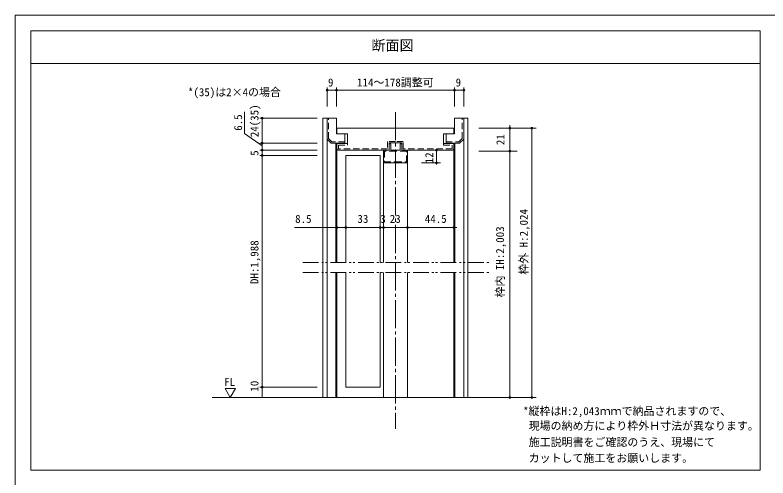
# Model space of a CAD drawing. Units: millimetres on the paper, with parts at other scales. Extents: x -200 to 200, y -138 to 138.
# Drawn here: x -200 to 40.5, y -9.2 to 138.5 of the extents above; entities that cross this region are included whole.
import ezdxf
from ezdxf.enums import TextEntityAlignment as Align

# ---------------------------------------------------------------- set-up
doc = ezdxf.new("R2010")
doc.units = ezdxf.units.MM
doc.header["$PDMODE"] = 32
doc.header["$PDSIZE"] = 0.6
for name, pattern in [('CHAIN2', [12, 9, -1, 1, -1]), ('DOUBLE_CHAIN1', [8.8, 5, -1, 0.6, -0.6, 0.6, -1]), ('USER9', [3, 2, -1])]:
    doc.linetypes.add(name, pattern=pattern)
for name, color, linetype, lineweight in [('1-0_下線', 7, 'Continuous', 20), ('1-1_0', 7, 'Continuous', 20), ('1-2__0-0_', 7, 'Continuous', 20), ('2-0_18', 7, 'Continuous', 20)]:
    doc.layers.add(name, color=color, linetype=linetype, lineweight=lineweight)
doc.styles.add('ＭＳ ゴシック', font='')
doc.styles.get('ＭＳ ゴシック').set_extended_font_data('MS Gothic')

msp = doc.modelspace()

# ---------------------------------------------------------------- linework, layer by layer
at = {"layer": '1-0_下線'}
for p, q in [((-195, 133.5), (38, 133.5)), ((-195, -6.75), (-195, 133.5)), ((-195, 123), (38, 123)), ((38, 123), (-195, 123)), ((38, -6.75), (-195, -6.75)), ((38, -6.75), (-195, -6.75))]:
    msp.add_line(p, q, dxfattribs=at)
for points in [[(-195, -6.75), (-195, 133.5), (38, 133.5)], [(-195, 123), (38, 123), (-195, 123)]]:
    msp.add_lwpolyline(points, dxfattribs=at)
at = {"layer": '1-1_0'}
for p, q in [((-195, 133.5), (38, 133.5)), ((-195, -6.75), (-195, 133.5)), ((-195, 123), (38, 123)), ((38, -6.75), (-195, -6.75))]:
    msp.add_line(p, q, dxfattribs=at)
msp.add_lwpolyline([(-200, -138.5), (200, -138.5), (200, 138.5), (-200, 138.5)], close=True, dxfattribs=at)
at = {"layer": '1-2__0-0_'}
for p, q in [((-195, 133.5), (38, 133.5)), ((-195, 133.5), (38, 133.5)), ((-195, -6.75), (-195, 133.5)), ((38, -6.75), (38, 133.5)), ((-195, 123), (38, 123)), ((-195, 123), (38, 123)), ((-195, 123), (38, 123)), ((-195, 123), (38, 123)), ((38, -6.75), (-195, -6.75)), ((38, -6.75), (-195, -6.75)), ((38, -6.75), (-195, -6.75)), ((38, -6.75), (-195, -6.75))]:
    msp.add_line(p, q, dxfattribs=at)
msp.add_lwpolyline([(-195, -6.75), (-195, 133.5), (38, 133.5)], dxfattribs=at)
msp.add_lwpolyline([(-195, -6.75), (-195, 133.5), (38, 133.5)], dxfattribs=at)
at = {"layer": '2-0_18'}
for p, q in [((-100.333, 109.27), (-100.333, 115.385)), ((-100.333, 114.569), (-56.667, 114.569)), ((-97.333, 109.27), (-97.333, 115.385)), ((-59.667, 109.27), (-59.667, 115.385)), ((-56.667, 109.27), (-56.667, 115.385)), ((-103.48, 105.571), (-121.839, 105.571)), ((-103.48, 105.571), (-121.839, 105.571)), ((-121.025, 16.377), (-121.025, 105.571)), ((-101.667, 105.571), (-97.333, 105.571)), ((-101.667, 16.377), (-101.667, 105.571)), ((-100.333, 16.377), (-100.333, 105.571)), ((-55.333, 105.571), (-59.667, 105.571)), ((-56.667, 16.377), (-56.667, 105.571)), ((-55.333, 16.377), (-55.333, 105.571)), ((-97.333, 102.354), (-97.333, 100.621)), ((-97.167, 102.354), (-97.167, 100.621)), ((-97.167, 102.354), (-78.5, 102.354)), ((-59.833, 102.354), (-78.5, 102.354)), ((-59.833, 102.354), (-59.833, 100.621)), ((-59.667, 102.354), (-59.667, 100.621)), ((-51.84, 102.354), (-33.489, 102.354)), ((-41.926, 103.354), (-41.926, 16.377)), ((-99, 97.571), (-100.333, 98.904)), ((-59.833, 100.621), (-63.167, 100.621)), ((-63.167, 100.621), (-63.167, 97.521)), ((-103.48, 97.571), (-121.839, 97.571)), ((-97.5, 97.571), (-97.5, 59.532)), ((-97.167, 95.687), (-97.167, 97.571)), ((-97.167, 97.571), (-97.167, 59.532)), ((-97.167, 97.521), (-93.833, 97.521)), ((-63.167, 97.521), (-59.833, 97.521)), ((-59.833, 97.571), (-59.833, 59.532)), ((-59.5, 97.571), (-59.5, 59.532)), ((-103.48, 95.354), (-121.839, 95.354)), ((-80, 95.354), (-80, 95.854)), ((-77, 95.354), (-77, 95.854)), ((-65.395, 95.354), (-65.395, 90.753)), ((-51.84, 95.021), (-39.6, 95.021)), ((-103.48, 93.687), (-121.839, 93.687)), ((-94.333, 93.687), (-94.333, 59.532)), ((-94.333, 93.687), (-83.333, 93.687)), ((-83.333, 93.687), (-83.333, 59.532)), ((-82.333, 91.354), (-82.333, 59.532)), ((-74.667, 91.354), (-74.667, 59.532)), ((-70.196, 91.354), (-64.133, 91.354)), ((-97.167, 69.841), (-97.167, 76.619)), ((-59.833, 69.841), (-59.833, 76.619)), ((-110.753, 70.665), (-58.867, 70.665)), ((-97.5, 16.377), (-97.5, 56.328)), ((-97.167, 16.377), (-97.167, 56.328)), ((-94.333, 19.711), (-94.333, 56.328)), ((-82.333, 16.377), (-82.333, 56.328)), ((-74.667, 16.377), (-74.667, 56.328)), ((-59.833, 16.377), (-59.833, 56.328)), ((-59.5, 16.377), (-59.5, 56.328)), ((-103.48, 19.711), (-121.839, 19.711)), ((-33.489, 16.377), (-136.999, 16.377))]:
    msp.add_line(p, q, dxfattribs=at)
at = {"layer": '2-0_18', "linetype": 'CHAIN2'}
msp.add_line((-78.5, 107.538), (-78.5, 6.417), dxfattribs=at)
at = {"layer": '2-0_18', "color": 4, "lineweight": 9}
msp.add_line((-34.943, 102.354), (-34.943, 16.377), dxfattribs=at)
at = {"layer": '2-0_18', "linetype": 'USER9'}
for p, q in [((-96.667, 95.895), (-96.667, 97.021)), ((-60.333, 97.021), (-60.333, 95.895))]:
    msp.add_line(p, q, dxfattribs=at)
at = {"layer": '2-0_18', "linetype": 'DOUBLE_CHAIN1'}
for p, q in [((-108.045, 59.532), (-48.482, 59.532)), ((-108.045, 56.328), (-48.482, 56.328))]:
    msp.add_line(p, q, dxfattribs=at)
at = {"layer": '2-0_18'}
for points in [[(-126.703, 107.652), (-126.703, 100.703), (-121.025, 96.792)], [(-97.333, 105.571), (-97.333, 100.571), (-94.667, 100.571)], [(-59.667, 105.571), (-59.667, 100.571), (-62.333, 100.571)], [(-94.667, 100.571), (-94.667, 97.571), (-99, 97.571)], [(-97.167, 100.621), (-93.833, 100.621), (-93.833, 97.521)], [(-62.333, 100.571), (-62.333, 97.571), (-58, 97.571), (-56.667, 98.904)], [(-59.833, 95.687), (-60.167, 95.354), (-76.5, 95.354), (-76.5, 97.687), (-78.5, 97.687), (-80.5, 97.687), (-80.5, 95.354), (-96.833, 95.354), (-97.167, 95.687)], [(-80.5, 97.354), (-80.5, 95.354), (-82.333, 95.354)], [(-80.5, 95.354), (-82.333, 95.354), (-82.333, 91.354), (-78.5, 91.354), (-74.667, 91.354), (-74.667, 95.354), (-76.5, 95.354), (-76.5, 97.354)], [(-80.5, 95.354), (-80.5, 97.354), (-80, 97.354)], [(-80, 95.354), (-80, 97.354), (-80, 95.354)], [(-76.5, 95.354), (-76.5, 97.354), (-77, 97.354), (-77, 95.354)], [(-77, 95.354), (-80, 95.354), (-77, 95.354)], [(-94.333, 19.711), (-83.333, 19.711), (-83.333, 56.328)]]:
    msp.add_lwpolyline(points, dxfattribs=at)
at = {"layer": '2-0_18', "linetype": 'USER9'}
for points in [[(-94.667, 98.071), (-98.793, 98.071), (-99.833, 99.111), (-99.833, 105.571)], [(-62.333, 98.071), (-58.207, 98.071), (-57.167, 99.111), (-57.167, 105.571)], [(-60.333, 95.895), (-60.374, 95.854), (-76, 95.854), (-76, 98.187), (-78.5, 98.187), (-81, 98.187), (-81, 95.854), (-96.626, 95.854), (-96.667, 95.895)], [(-96.667, 97.021), (-93.833, 97.021), (-93.833, 97.521)], [(-63.167, 97.521), (-63.167, 97.021), (-60.333, 97.021)]]:
    msp.add_lwpolyline(points, dxfattribs=at)
msp.add_lwpolyline([(-75, 91.687), (-75, 95.021), (-78.5, 95.021), (-82, 95.021), (-82, 91.687), (-78.5, 91.687)], close=True, dxfattribs=at)
at = {"layer": '2-0_18'}
msp.add_lwpolyline([(-131.252, 16.377), (-129.602, 19.246), (-132.921, 19.246)], close=True, dxfattribs=at)
for p in [(-100.333, 114.569), (-97.333, 114.569), (-59.667, 114.569), (-56.667, 114.569), (-121.025, 105.571), (-41.926, 102.354), (-121.025, 97.571), (-121.025, 95.354), (-121.025, 93.687), (-65.395, 95.354), (-41.926, 95.021), (-65.395, 91.354), (-97.167, 70.665), (-94.333, 70.665), (-83.333, 70.665), (-82.333, 70.665), (-74.667, 70.665), (-59.833, 70.665), (-121.025, 19.711), (-41.926, 16.377)]:
    msp.add_point(p, dxfattribs=at)
at = {"layer": '2-0_18', "color": 4}
for p in [(-34.943, 102.354), (-34.943, 16.377)]:
    msp.add_point(p, dxfattribs=at)

# ---------------------------------------------------------------- texts
at = {"layer": '1-1_0', "style": 'ＭＳ ゴシック'}
msp.add_text('*(35)は2×4の場合', height=2.566, dxfattribs=at).set_placement((-144.777, 111.832), align=Align.BOTTOM_LEFT)
at = {"layer": '1-2__0-0_', "style": 'ＭＳ ゴシック'}
msp.add_text('断面図', height=3.299, dxfattribs=at).set_placement((-86.174, 126.198), align=Align.BOTTOM_LEFT)
at = {"layer": '2-0_18', "style": 'ＭＳ ゴシック'}
for s, p in [('9', (-100.038, 114.929)), ('114～178調整可', (-90.75, 114.929)), ('9', (-59.269, 114.929)), ('8.5', (-110.522, 71.393)), ('33', (-90.639, 71.393)), ('3', (-83.333, 71.393)), ('23', (-80.313, 71.393)), ('44.5', (-69.109, 71.393)), ('FL', (-133.217, 19.357)), ('*縦枠はH:2,043ｍｍで納品されますので、', (-37.709, 10.017)), ('現場の納め方により枠外Ｈ寸法が異なります。', (-35.931, 5.325)), ('施工説明書をご確認のうえ、現場にて', (-35.907, 0.098)), ('カットして施工をお願いします。', (-35.931, -4.972))]:
    msp.add_text(s, height=2.566, dxfattribs=at).set_placement(p, align=Align.BOTTOM_LEFT)
for s, p in [('24(35)', (-121.462, 99.506)), ('6.5', (-126.703, 101.572)), ('21', (-42.91, 96.988)), ('5', (-121.482, 93.576)), ('12', (-65.643, 91.187)), ('枠外 H:2,024', (-35.443, 55.616)), ('枠内 IH:2,003', (-43.033, 48.338)), ('DH:1,988', (-121.482, 52.628)), ('10', (-121.482, 18.301))]:
    msp.add_text(s, height=2.566, rotation=90, dxfattribs=at).set_placement(p, align=Align.BOTTOM_LEFT)

doc.saveas('drawing.dxf')
